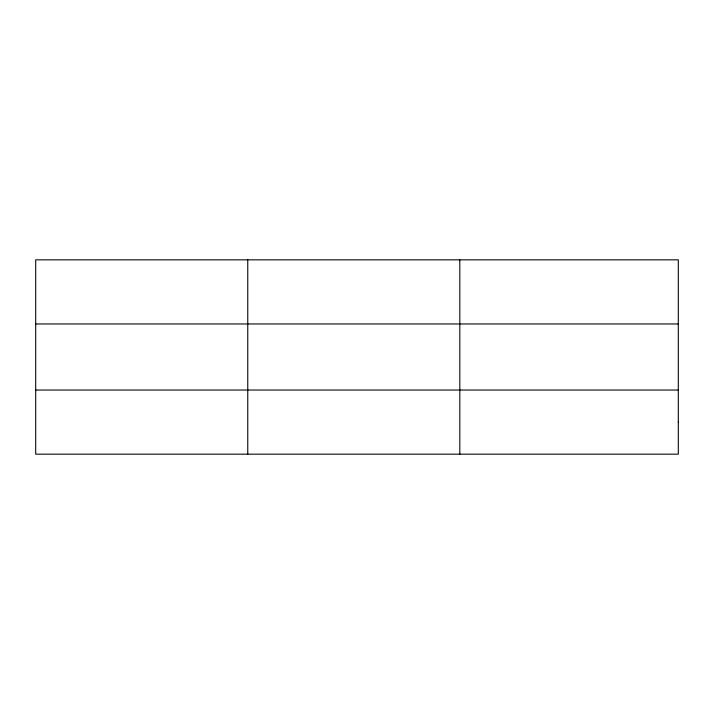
<?xml version="1.0" encoding="UTF-8"?>
<svg xmlns="http://www.w3.org/2000/svg" width="714" height="714" viewBox="0 0 714 714"><rect width="100%" height="100%" fill="white"/><g stroke="black" fill="none" stroke-linecap="round" stroke-linejoin="round"><path stroke-width="1.07" d="M247.758 259.834L247.758 454.166M459.816 259.834L459.816 454.166M35.7 323.969L678.3 323.969M35.7 390.031L678.3 390.031M678.3 422.099L678.3 454.166L35.7 454.166L35.7 259.834L678.3 259.834L678.3 422.099"/></g></svg>
